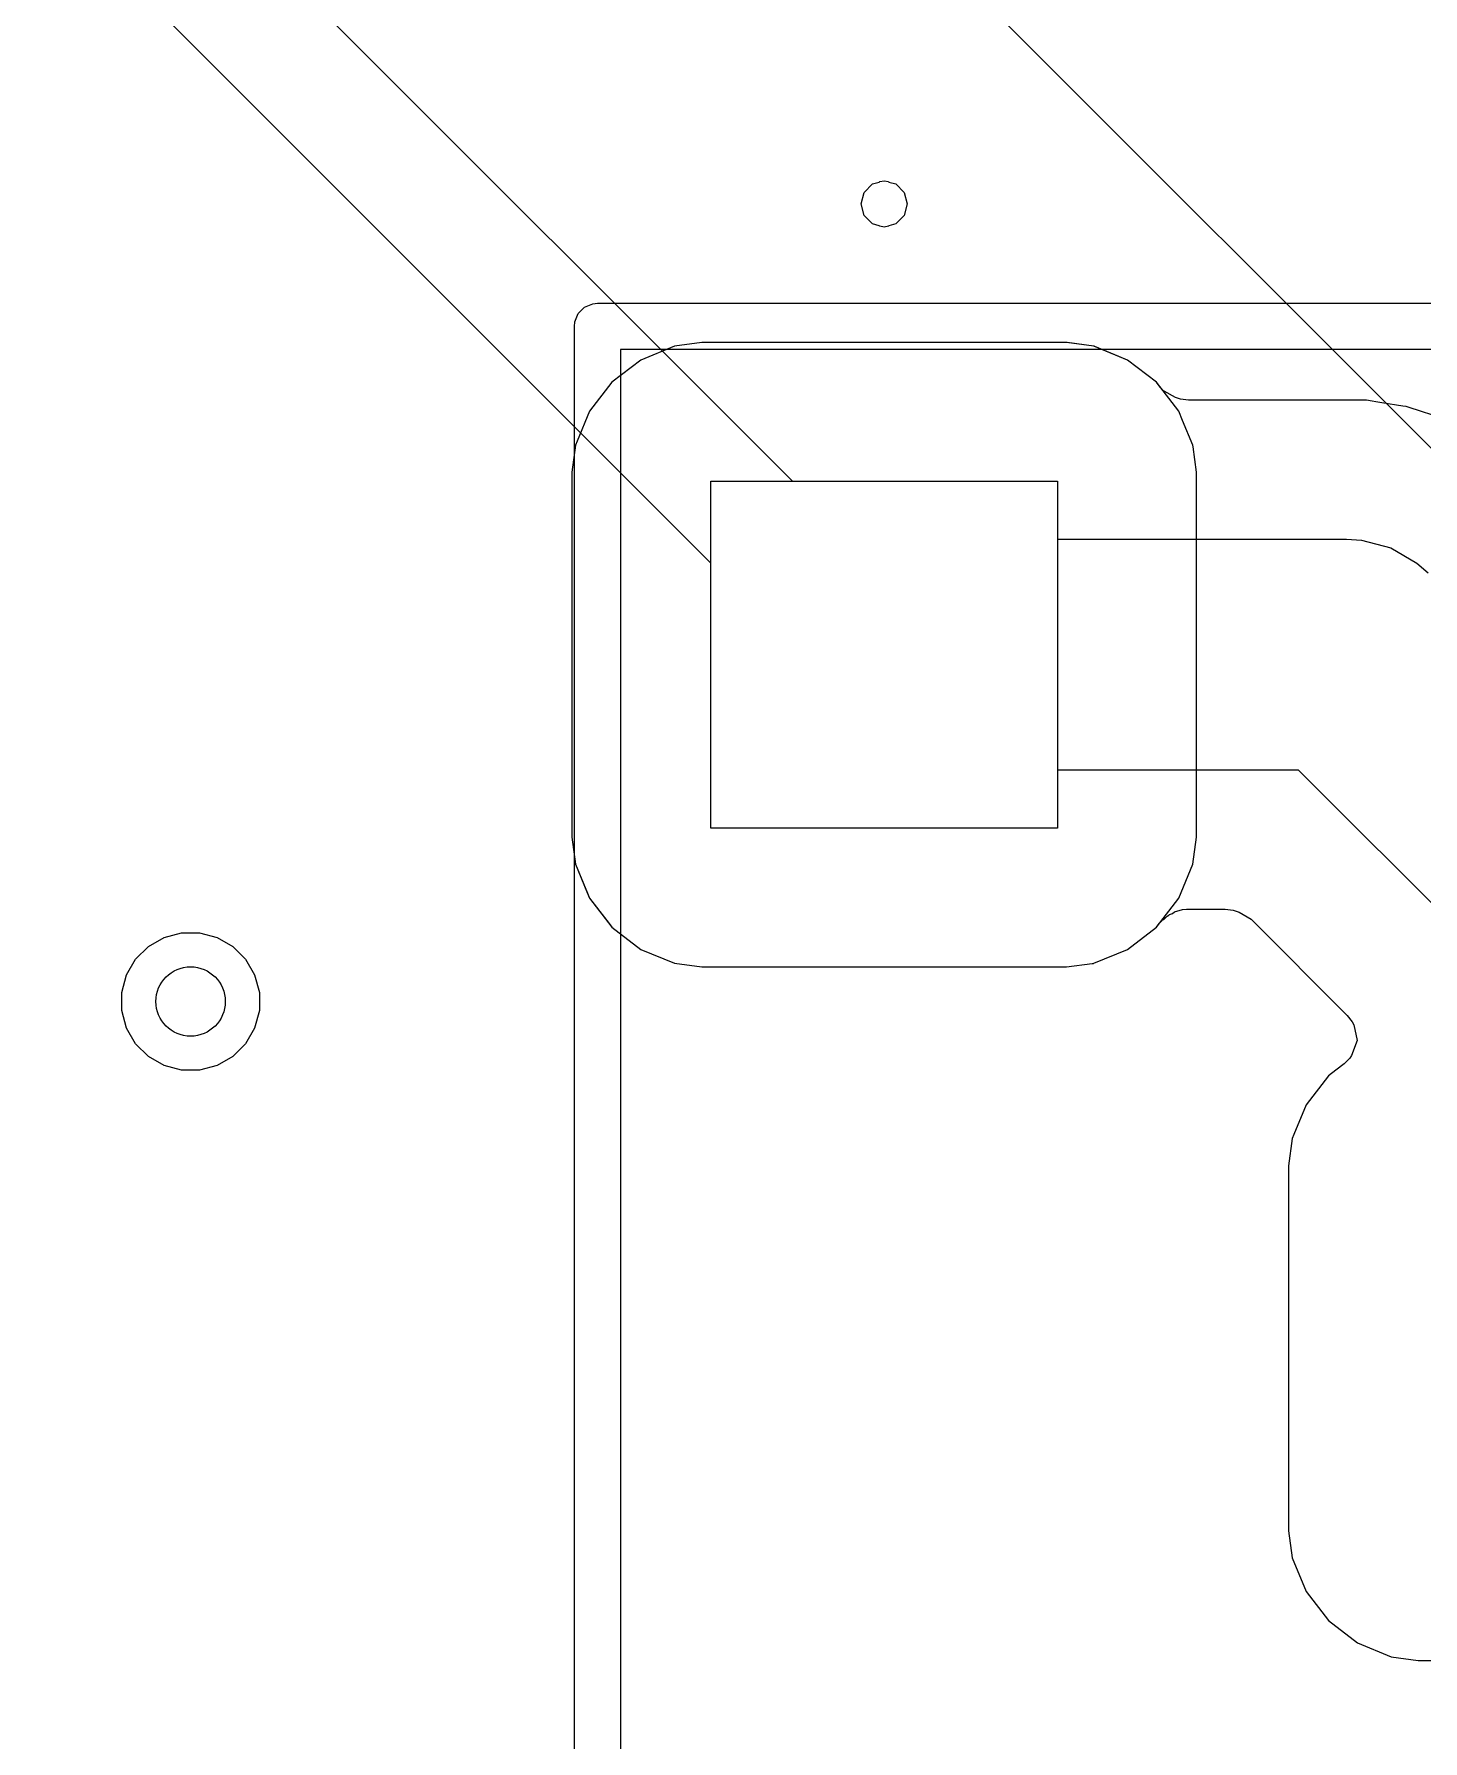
# Model space of a CAD drawing. Header units: inches. Extents: x 1.3 to 5.24, y -7.03 to -1.12.
# Drawn here: x 3.7726 to 4.0091, y -6.4054 to -6.1148 of the extents above; entities that cross this region are included whole.
import ezdxf

# ---------------------------------------------------------------- set-up
doc = ezdxf.new("R2010")
doc.units = ezdxf.units.IN
doc.header["$MEASUREMENT"] = 0
for name, color, linetype, true_color in [('B.Cu', 153, 'CONTINUOUS', 0x4d7fc4), ('B.Mask', 4, 'CONTINUOUS', 0x02ffee), ('F.Cu', 13, 'CONTINUOUS', 0xc83434), ('F.Mask', 201, 'CONTINUOUS', 0xd864ff), ('F.Silkscreen', 41, 'CONTINUOUS', 0xf2eda1), ('In1.Cu', 91, 'CONTINUOUS', 0x7fc87f), ('In2.Cu', 33, 'CONTINUOUS', 0xce7d2c)]:
    doc.layers.add(name, color=color, linetype=linetype, true_color=true_color)

msp = doc.modelspace()

# ---------------------------------------------------------------- linework, layer by layer
at = {"layer": 'B.Cu', "linetype": 'CONTINUOUS'}
for p, q in [((3.88625, -6.1673), (3.88162, -6.16791)), ((3.9484, -6.1673), (3.88625, -6.1673)), ((3.88625, -6.1673), (3.88625, -6.1673)), ((3.94841, -6.1673), (3.9484, -6.1673)), ((3.9484, -6.1673), (3.9484, -6.1673)), ((3.9484, -6.1673), (3.9484, -6.1673)), ((3.94847, -6.16731), (3.94841, -6.1673)), ((3.95302, -6.16791), (3.94847, -6.16731)), ((3.87587, -6.17029), (3.87093, -6.17408)), ((3.88162, -6.16791), (3.87587, -6.17029)), ((3.88162, -6.16791), (3.88162, -6.16791)), ((3.88162, -6.16791), (3.88162, -6.16791)), ((3.95307, -6.16793), (3.95302, -6.16791)), ((3.95318, -6.16798), (3.95307, -6.16793)), ((3.95731, -6.16969), (3.95318, -6.16798)), ((3.95318, -6.16798), (3.95318, -6.16798)), ((3.95877, -6.17029), (3.95731, -6.16969)), ((3.96371, -6.17408), (3.95877, -6.17029)), ((3.95877, -6.17029), (3.95877, -6.17029)), ((3.95877, -6.17029), (3.95877, -6.17029)), ((3.87093, -6.17408), (3.86714, -6.17902)), ((3.96434, -6.1749), (3.96371, -6.17408)), ((3.96371, -6.17408), (3.96371, -6.17408)), ((3.9646, -6.17519), (3.96434, -6.1749)), ((3.96461, -6.1752), (3.9646, -6.17519)), ((3.96463, -6.17522), (3.96461, -6.1752)), ((3.96491, -6.17552), (3.96463, -6.17522)), ((3.96499, -6.1756), (3.96491, -6.17552)), ((3.96692, -6.17669), (3.96499, -6.1756)), ((3.86714, -6.17902), (3.86505, -6.18408)), ((3.9678, -6.17695), (3.96692, -6.17669)), ((3.96917, -6.17715), (3.9678, -6.17695)), ((3.99947, -6.17715), (3.96917, -6.17715)), ((3.96917, -6.17715), (3.96917, -6.17715)), ((3.96917, -6.17715), (3.96917, -6.17715)), ((4.00041, -6.17729), (3.99947, -6.17715)), ((3.99947, -6.17715), (3.99947, -6.17715)), ((3.99947, -6.17715), (3.99947, -6.17715)), ((4.00103, -6.17739), (4.00041, -6.17729)), ((4.00209, -6.17756), (4.00103, -6.17739)), ((4.00564, -6.17812), (4.00209, -6.17756)), ((4.00621, -6.17821), (4.00564, -6.17812)), ((4.00564, -6.17812), (4.00564, -6.17812)), ((4.00674, -6.17839), (4.00621, -6.17821)), ((4.00621, -6.17821), (4.00621, -6.17821)), ((4.00621, -6.17821), (4.00621, -6.17821)), ((4.01269, -6.18032), (4.00674, -6.17839)), ((4.00674, -6.17839), (4.00674, -6.17839)), ((3.86476, -6.18477), (3.86415, -6.18939)), ((3.86505, -6.18408), (3.86476, -6.18477)), ((3.86476, -6.18477), (3.86476, -6.18477)), ((3.86505, -6.18408), (3.86505, -6.18408)), ((3.86415, -6.18939), (3.86415, -6.1894)), ((3.86415, -6.1894), (3.86415, -6.18971)), ((3.86415, -6.18971), (3.86415, -6.25155)), ((3.8878, -6.25), (3.8878, -6.19094)), ((3.8878, -6.19094), (3.94685, -6.19094)), ((3.94685, -6.19094), (3.94685, -6.20079)), ((3.94685, -6.20079), (3.99606, -6.20079)), ((3.99606, -6.20079), (3.99863, -6.20096)), ((3.99863, -6.20096), (3.99863, -6.20096)), ((3.99863, -6.20096), (4.0036, -6.20229)), ((4.0036, -6.20229), (4.00805, -6.20486)), ((4.00805, -6.20486), (4.00805, -6.20486)), ((4.00805, -6.20486), (4.00998, -6.20655)), ((3.98791, -6.24016), (3.94685, -6.24016)), ((3.94685, -6.24016), (3.94685, -6.25)), ((4.0315, -6.28374), (3.98791, -6.24016)), ((3.86415, -6.25155), (3.86476, -6.25617)), ((3.94685, -6.25), (3.8878, -6.25)), ((3.86476, -6.25617), (3.86476, -6.25617)), ((3.86476, -6.25617), (3.86476, -6.25617)), ((3.86476, -6.25617), (3.86476, -6.25617)), ((3.86476, -6.25617), (3.8667, -6.26086)), ((3.8667, -6.26086), (3.8667, -6.26086)), ((3.8667, -6.26086), (3.86714, -6.26192)), ((3.86714, -6.26192), (3.87048, -6.26627)), ((3.96813, -6.26385), (3.96882, -6.2638)), ((3.96882, -6.2638), (3.97539, -6.2638)), ((3.97539, -6.2638), (3.97677, -6.264)), ((3.87048, -6.26627), (3.87093, -6.26686)), ((3.96371, -6.26686), (3.96417, -6.26627)), ((3.96417, -6.26627), (3.96459, -6.26578)), ((3.96459, -6.26578), (3.96473, -6.26565)), ((3.96473, -6.26565), (3.96493, -6.26554)), ((3.96493, -6.26554), (3.96518, -6.26532)), ((3.96516, -6.26529), (3.96523, -6.26525)), ((3.96518, -6.26532), (3.96516, -6.26529)), ((3.96523, -6.26525), (3.96524, -6.26527)), ((3.96524, -6.26527), (3.96554, -6.265)), ((3.96554, -6.265), (3.96582, -6.26482)), ((3.96582, -6.26482), (3.96592, -6.26474)), ((3.96592, -6.26474), (3.96644, -6.26453)), ((3.96644, -6.26453), (3.96678, -6.26424)), ((3.96678, -6.26424), (3.96811, -6.26385)), ((3.96811, -6.26385), (3.96813, -6.26385)), ((3.97677, -6.264), (3.97776, -6.26429)), ((3.97776, -6.26429), (3.97984, -6.26552)), ((3.97984, -6.26552), (3.9962, -6.28189)), ((3.87093, -6.26686), (3.87587, -6.27065)), ((3.95877, -6.27065), (3.96371, -6.26686)), ((3.87587, -6.27065), (3.88162, -6.27303)), ((3.95302, -6.27303), (3.95877, -6.27065)), ((3.88162, -6.27303), (3.88625, -6.27364)), ((3.88625, -6.27364), (3.9484, -6.27364)), ((3.9484, -6.27364), (3.95273, -6.27307)), ((3.9484, -6.27364), (3.9484, -6.27364)), ((3.95273, -6.27307), (3.95275, -6.27307)), ((3.95275, -6.27307), (3.95276, -6.27307)), ((3.95276, -6.27307), (3.95286, -6.27306)), ((3.95286, -6.27306), (3.953, -6.27304)), ((3.953, -6.27304), (3.95302, -6.27303)), ((3.95302, -6.27303), (3.95302, -6.27303)), ((3.9962, -6.28189), (3.99704, -6.283)), ((3.99704, -6.283), (3.9973, -6.28349)), ((3.9973, -6.28349), (3.99789, -6.28618)), ((3.99789, -6.28618), (3.99694, -6.28873)), ((3.99663, -6.28916), (3.99568, -6.29013)), ((3.99694, -6.28873), (3.99663, -6.28916)), ((3.99298, -6.29219), (3.98919, -6.29713)), ((3.99422, -6.29124), (3.99298, -6.29219)), ((3.99568, -6.29013), (3.99422, -6.29124)), ((3.98919, -6.29713), (3.98709, -6.3022)), ((3.98681, -6.30288), (3.9862, -6.30751)), ((3.98709, -6.30221), (3.98681, -6.30288)), ((3.98681, -6.30288), (3.98681, -6.30288)), ((3.98709, -6.3022), (3.98709, -6.30221)), ((3.9862, -6.30751), (3.9862, -6.30751)), ((3.9862, -6.30751), (3.9862, -6.30751)), ((3.9862, -6.30751), (3.9862, -6.30758)), ((3.9862, -6.30758), (3.9862, -6.36966)), ((3.9862, -6.36966), (3.98681, -6.37428)), ((3.98681, -6.37428), (3.98681, -6.37428)), ((3.98681, -6.37428), (3.98681, -6.37428)), ((3.98681, -6.37428), (3.98919, -6.38003)), ((3.98919, -6.38003), (3.98919, -6.38003)), ((3.98919, -6.38003), (3.99298, -6.38497)), ((3.99298, -6.38497), (3.99792, -6.38876)), ((3.99792, -6.38876), (4.00367, -6.39114)), ((4.00367, -6.39114), (4.00829, -6.39175)), ((4.00829, -6.39175), (4.09407, -6.39175))]:
    msp.add_line(p, q, dxfattribs=at)
at = {"layer": 'B.Cu'}
msp.add_circle((3.79921, -6.27953), 0.00591, dxfattribs=at)
at = {"layer": 'B.Mask', "linetype": 'CONTINUOUS'}
for p, q in [((3.8878, -6.25), (3.8878, -6.19094)), ((3.8878, -6.19094), (3.94685, -6.19094)), ((3.94685, -6.19094), (3.94685, -6.25)), ((3.94685, -6.25), (3.8878, -6.25))]:
    msp.add_line(p, q, dxfattribs=at)
at = {"layer": 'F.Cu', "linetype": 'CONTINUOUS'}
for p, q in [((3.88625, -6.1673), (3.88162, -6.16791)), ((3.9484, -6.1673), (3.88625, -6.1673)), ((3.95302, -6.16791), (3.9484, -6.1673)), ((3.9484, -6.1673), (3.9484, -6.1673)), ((3.9484, -6.1673), (3.9484, -6.1673)), ((3.9484, -6.1673), (3.9484, -6.1673)), ((3.9484, -6.1673), (3.9484, -6.1673)), ((3.87587, -6.17029), (3.87093, -6.17408)), ((3.88162, -6.16791), (3.87587, -6.17029)), ((3.88162, -6.16791), (3.88162, -6.16791)), ((3.88162, -6.16791), (3.88162, -6.16791)), ((3.9537, -6.16819), (3.95302, -6.16791)), ((3.95302, -6.16791), (3.95302, -6.16791)), ((3.95877, -6.17029), (3.9537, -6.16819)), ((3.9537, -6.16819), (3.9537, -6.16819)), ((3.96371, -6.17408), (3.95877, -6.17029)), ((3.95877, -6.17029), (3.95877, -6.17029)), ((3.87093, -6.17408), (3.86714, -6.17902)), ((3.9675, -6.17902), (3.96371, -6.17408)), ((3.86714, -6.17902), (3.86504, -6.18409)), ((3.96815, -6.18059), (3.9675, -6.17902)), ((3.96988, -6.18477), (3.96815, -6.18059)), ((3.86476, -6.18477), (3.86415, -6.18939)), ((3.86504, -6.18409), (3.86476, -6.18477)), ((3.86476, -6.18477), (3.86476, -6.18477)), ((3.86504, -6.18409), (3.86504, -6.18409)), ((3.96993, -6.18509), (3.96988, -6.18477)), ((3.97049, -6.18939), (3.96993, -6.18509)), ((3.86415, -6.18939), (3.86415, -6.1894)), ((3.86415, -6.1894), (3.86415, -6.1894)), ((3.86415, -6.1894), (3.86415, -6.18947)), ((3.86415, -6.18947), (3.86415, -6.25155)), ((3.8878, -6.25), (3.8878, -6.19094)), ((3.8878, -6.19094), (3.94685, -6.19094)), ((3.94685, -6.19094), (3.94685, -6.25)), ((3.97049, -6.1894), (3.97049, -6.18939)), ((3.97049, -6.21629), (3.97049, -6.1894)), ((3.97049, -6.1894), (3.97049, -6.1894)), ((3.97049, -6.1894), (3.97049, -6.1894)), ((3.97049, -6.25155), (3.97049, -6.21629)), ((3.86415, -6.25155), (3.86476, -6.25617)), ((3.94685, -6.25), (3.8878, -6.25)), ((3.96988, -6.25617), (3.97049, -6.25155)), ((3.86476, -6.25617), (3.86476, -6.25617)), ((3.86476, -6.25617), (3.86476, -6.25617)), ((3.86476, -6.25617), (3.8668, -6.26109)), ((3.9675, -6.26192), (3.96988, -6.25617)), ((3.8668, -6.26109), (3.86714, -6.26192)), ((3.86714, -6.26192), (3.87093, -6.26686)), ((3.96371, -6.26686), (3.9675, -6.26192)), ((3.87093, -6.26686), (3.87587, -6.27065)), ((3.95877, -6.27065), (3.96371, -6.26686)), ((3.87587, -6.27065), (3.88162, -6.27303)), ((3.95302, -6.27303), (3.95877, -6.27065)), ((3.88162, -6.27303), (3.88625, -6.27364)), ((3.88625, -6.27364), (3.9484, -6.27364)), ((3.9484, -6.27364), (3.95273, -6.27307)), ((3.9484, -6.27364), (3.9484, -6.27364)), ((3.95273, -6.27307), (3.95275, -6.27307)), ((3.95275, -6.27307), (3.95276, -6.27307)), ((3.95276, -6.27307), (3.95286, -6.27306)), ((3.95286, -6.27306), (3.953, -6.27304)), ((3.953, -6.27304), (3.95302, -6.27303)), ((3.95302, -6.27303), (3.95302, -6.27303))]:
    msp.add_line(p, q, dxfattribs=at)
at = {"layer": 'F.Cu'}
msp.add_circle((3.79921, -6.27953), 0.00591, dxfattribs=at)
at = {"layer": 'F.Mask', "linetype": 'CONTINUOUS'}
for p, q in [((3.8878, -6.25), (3.8878, -6.19094)), ((3.8878, -6.19094), (3.94685, -6.19094)), ((3.94685, -6.19094), (3.94685, -6.25)), ((3.94685, -6.25), (3.8878, -6.25))]:
    msp.add_line(p, q, dxfattribs=at)
at = {"layer": 'F.Silkscreen', "linetype": 'CONTINUOUS'}
for p, q in [((3.91391, -6.14173), (3.91535, -6.14029)), ((3.91535, -6.14029), (3.9165, -6.13998)), ((3.9165, -6.13998), (3.91657, -6.13991)), ((3.91657, -6.13991), (3.91732, -6.13976)), ((3.91732, -6.13976), (3.91808, -6.13991)), ((3.91808, -6.13991), (3.91815, -6.13998)), ((3.91815, -6.13998), (3.91929, -6.14029)), ((3.91929, -6.14029), (3.92073, -6.14173)), ((3.91339, -6.1437), (3.91391, -6.14173)), ((3.91391, -6.14567), (3.91339, -6.1437)), ((3.92073, -6.14173), (3.92126, -6.1437)), ((3.92126, -6.1437), (3.92073, -6.14567)), ((3.91535, -6.14711), (3.91391, -6.14567)), ((3.9165, -6.14742), (3.91535, -6.14711)), ((3.91657, -6.14749), (3.9165, -6.14742)), ((3.91732, -6.14764), (3.91657, -6.14749)), ((3.91808, -6.14749), (3.91732, -6.14764)), ((3.91815, -6.14742), (3.91808, -6.14749)), ((3.91929, -6.14711), (3.91815, -6.14742)), ((3.92073, -6.14567), (3.91929, -6.14711)), ((3.86523, -6.16238), (3.86632, -6.16129)), ((3.86632, -6.16129), (3.86774, -6.16071)), ((3.86774, -6.16071), (3.8685, -6.16063)), ((3.8685, -6.16063), (4.26614, -6.16063)), ((3.86457, -6.16457), (3.86464, -6.1638)), ((3.86457, -6.95984), (3.86457, -6.16457)), ((3.86464, -6.1638), (3.86523, -6.16238)), ((4.2622, -6.1685), (3.87244, -6.1685)), ((3.87244, -6.1685), (3.87244, -6.95984))]:
    msp.add_line(p, q, dxfattribs=at)
at = {"layer": 'In1.Cu', "linetype": 'CONTINUOUS'}
for p, q in [((3.78937, -6.0786), (3.90171, -6.19094)), ((3.8878, -6.20486), (3.77257, -6.08964)), ((3.90171, -6.19094), (3.94685, -6.19094)), ((3.94685, -6.19094), (3.94685, -6.25)), ((3.8878, -6.25), (3.8878, -6.20486)), ((3.94685, -6.25), (3.8878, -6.25)), ((3.79202, -6.27016), (3.79469, -6.26862)), ((3.79469, -6.26862), (3.79767, -6.26782)), ((3.79767, -6.26782), (3.80075, -6.26782)), ((3.80075, -6.26782), (3.80373, -6.26862)), ((3.80373, -6.26862), (3.8064, -6.27016)), ((3.7883, -6.27501), (3.78984, -6.27234)), ((3.78984, -6.27234), (3.79202, -6.27016)), ((3.8064, -6.27016), (3.80858, -6.27234)), ((3.80858, -6.27234), (3.81012, -6.27501)), ((3.7875, -6.27799), (3.7883, -6.27501)), ((3.81012, -6.27501), (3.81092, -6.27799)), ((3.7875, -6.28107), (3.7875, -6.27799)), ((3.81092, -6.27799), (3.81092, -6.28107)), ((3.7883, -6.28405), (3.7875, -6.28107)), ((3.81092, -6.28107), (3.81012, -6.28405)), ((3.78984, -6.28672), (3.7883, -6.28405)), ((3.81012, -6.28405), (3.80858, -6.28672)), ((3.79202, -6.2889), (3.78984, -6.28672)), ((3.80858, -6.28672), (3.8064, -6.2889)), ((3.79469, -6.29044), (3.79202, -6.2889)), ((3.8064, -6.2889), (3.80373, -6.29044)), ((3.79767, -6.29124), (3.79469, -6.29044)), ((3.80075, -6.29124), (3.79767, -6.29124)), ((3.80373, -6.29044), (3.80075, -6.29124))]:
    msp.add_line(p, q, dxfattribs=at)
at = {"layer": 'In1.Cu'}
msp.add_circle((3.79921, -6.27953), 0.00591, dxfattribs=at)
at = {"layer": 'In2.Cu', "linetype": 'CONTINUOUS'}
for p, q in [((4.01575, -6.1906), (3.87556, -6.05042)), ((3.8878, -6.25), (3.8878, -6.19094)), ((3.8878, -6.19094), (3.94685, -6.19094)), ((3.94685, -6.19094), (3.94685, -6.25)), ((3.94685, -6.25), (3.8878, -6.25)), ((3.79202, -6.27016), (3.79469, -6.26862)), ((3.79469, -6.26862), (3.79767, -6.26782)), ((3.79767, -6.26782), (3.80075, -6.26782)), ((3.80075, -6.26782), (3.80373, -6.26862)), ((3.80373, -6.26862), (3.8064, -6.27016)), ((3.7883, -6.27501), (3.78984, -6.27234)), ((3.78984, -6.27234), (3.79202, -6.27016)), ((3.8064, -6.27016), (3.80858, -6.27234)), ((3.80858, -6.27234), (3.81012, -6.27501)), ((3.7875, -6.27799), (3.7883, -6.27501)), ((3.81012, -6.27501), (3.81092, -6.27799)), ((3.7875, -6.28107), (3.7875, -6.27799)), ((3.81092, -6.27799), (3.81092, -6.28107)), ((3.7883, -6.28405), (3.7875, -6.28107)), ((3.81092, -6.28107), (3.81012, -6.28405)), ((3.78984, -6.28672), (3.7883, -6.28405)), ((3.81012, -6.28405), (3.80858, -6.28672)), ((3.79202, -6.2889), (3.78984, -6.28672)), ((3.80858, -6.28672), (3.8064, -6.2889)), ((3.79469, -6.29044), (3.79202, -6.2889)), ((3.8064, -6.2889), (3.80373, -6.29044)), ((3.79767, -6.29124), (3.79469, -6.29044)), ((3.80075, -6.29124), (3.79767, -6.29124)), ((3.80373, -6.29044), (3.80075, -6.29124))]:
    msp.add_line(p, q, dxfattribs=at)
at = {"layer": 'In2.Cu'}
msp.add_circle((3.79921, -6.27953), 0.00591, dxfattribs=at)

doc.saveas('drawing.dxf')
